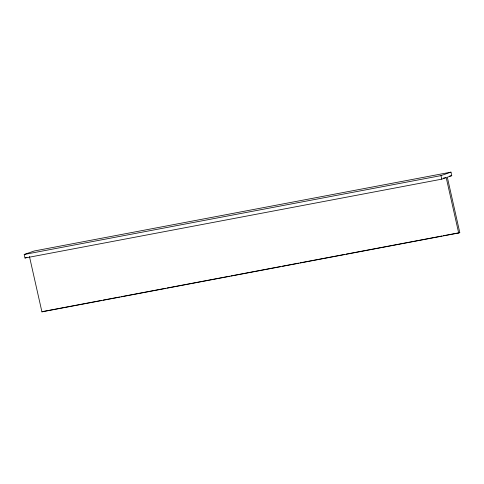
<?xml version="1.0" encoding="UTF-8"?>
<svg xmlns="http://www.w3.org/2000/svg" width="484" height="484" viewBox="0 0 484 484"><rect width="100%" height="100%" fill="white"/><g stroke="black" fill="none" stroke-linecap="round" stroke-linejoin="round"><path stroke-width="0.73" d="M458.687 233.004L446.206 177.61L441.759 179.159L24.999 258.014L24.2 254.481L34.207 250.996L450.967 172.141L451.766 175.674L447.319 177.223L459.8 232.616L458.687 233.004L41.926 311.859L29.445 256.472M24.999 258.014L26.904 257.355M41.926 311.859L43.04 311.472M24.2 254.481L440.96 175.625L450.967 172.141M449.539 176.097L451.766 175.674M443.235 178.172L446.206 177.61M43.784 311.333L101.731 300.37M103.213 300.086L119.56 296.994M121.042 296.716L165.619 288.282M167.101 287.998L229.507 276.189M230.989 275.91L280.762 266.49M282.251 266.212L298.592 263.121M300.08 262.836L344.65 254.403M346.139 254.124L441.971 235.986M443.459 235.708L459.8 232.616M440.96 175.625L441.759 179.159"/></g></svg>
